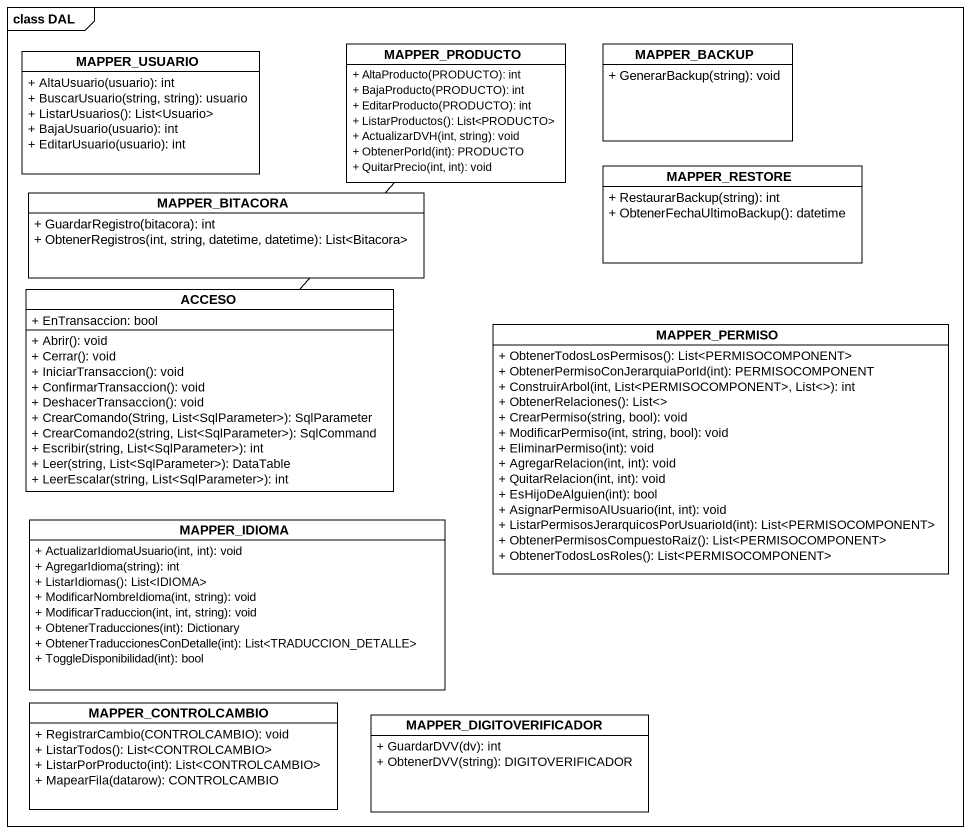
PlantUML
@startuml
mainframe class DAL
hide circle
hide empty members
skinparam classAttributeIconSize 0
class MAPPER_USUARIO {
  + AltaUsuario(usuario): int
  + BuscarUsuario(string, string): usuario
  + ListarUsuarios(): List<Usuario>
  + BajaUsuario(usuario): int
  + EditarUsuario(usuario): int
}
class MAPPER_PRODUCTO {
  + AltaProducto(PRODUCTO): int
  + BajaProducto(PRODUCTO): int
  + EditarProducto(PRODUCTO): int
  + ListarProductos(): List<PRODUCTO>
  + ActualizarDVH(int, string): void
  + ObtenerPorId(int): PRODUCTO
  + QuitarPrecio(int, int): void
}
class MAPPER_BACKUP {
  + GenerarBackup(string): void
}
class MAPPER_RESTORE {
  + RestaurarBackup(string): int
  + ObtenerFechaUltimoBackup(): datetime
}
class MAPPER_BITACORA {
  + GuardarRegistro(bitacora): int
  + ObtenerRegistros(int, string, datetime, datetime): List<Bitacora>
}
class ACCESO {
  + EnTransaccion: bool
  + Abrir(): void
  + Cerrar(): void
  + IniciarTransaccion(): void
  + ConfirmarTransaccion(): void
  + DeshacerTransaccion(): void
  + CrearComando(String, List<SqlParameter>): SqlParameter
  + CrearComando2(string, List<SqlParameter>): SqlCommand
  + Escribir(string, List<SqlParameter>): int
  + Leer(string, List<SqlParameter>): DataTable
  + LeerEscalar(string, List<SqlParameter>): int
}
class MAPPER_PERMISO {
  + ObtenerTodosLosPermisos(): List<PERMISOCOMPONENT>
  + ObtenerPermisoConJerarquiaPorId(int): PERMISOCOMPONENT
  + ConstruirArbol(int, List<PERMISOCOMPONENT>, List<>): int
  + ObtenerRelaciones(): List<>
  + CrearPermiso(string, bool): void
  + ModificarPermiso(int, string, bool): void
  + EliminarPermiso(int): void
  + AgregarRelacion(int, int): void
  + QuitarRelacion(int, int): void
  + EsHijoDeAlguien(int): bool
  + AsignarPermisoAlUsuario(int, int): void
  + ListarPermisosJerarquicosPorUsuarioId(int): List<PERMISOCOMPONENT>
  + ObtenerPermisosCompuestoRaiz(): List<PERMISOCOMPONENT>
  + ObtenerTodosLosRoles(): List<PERMISOCOMPONENT>
}
class MAPPER_IDIOMA {
  + ActualizarIdiomaUsuario(int, int): void
  + AgregarIdioma(string): int
  + ListarIdiomas(): List<IDIOMA>
  + ModificarNombreIdioma(int, string): void
  + ModificarTraduccion(int, int, string): void
  + ObtenerTraducciones(int): Dictionary
  + ObtenerTraduccionesConDetalle(int): List<TRADUCCION_DETALLE>
  + ToggleDisponibilidad(int): bool
}
class MAPPER_CONTROLCAMBIO {
  + RegistrarCambio(CONTROLCAMBIO): void
  + ListarTodos(): List<CONTROLCAMBIO>
  + ListarPorProducto(int): List<CONTROLCAMBIO>
  + MapearFila(datarow): CONTROLCAMBIO
}
class MAPPER_DIGITOVERIFICADOR {
  + GuardarDVV(dv): int
  + ObtenerDVV(string): DIGITOVERIFICADOR
}
MAPPER_PRODUCTO -- ACCESO
@enduml
